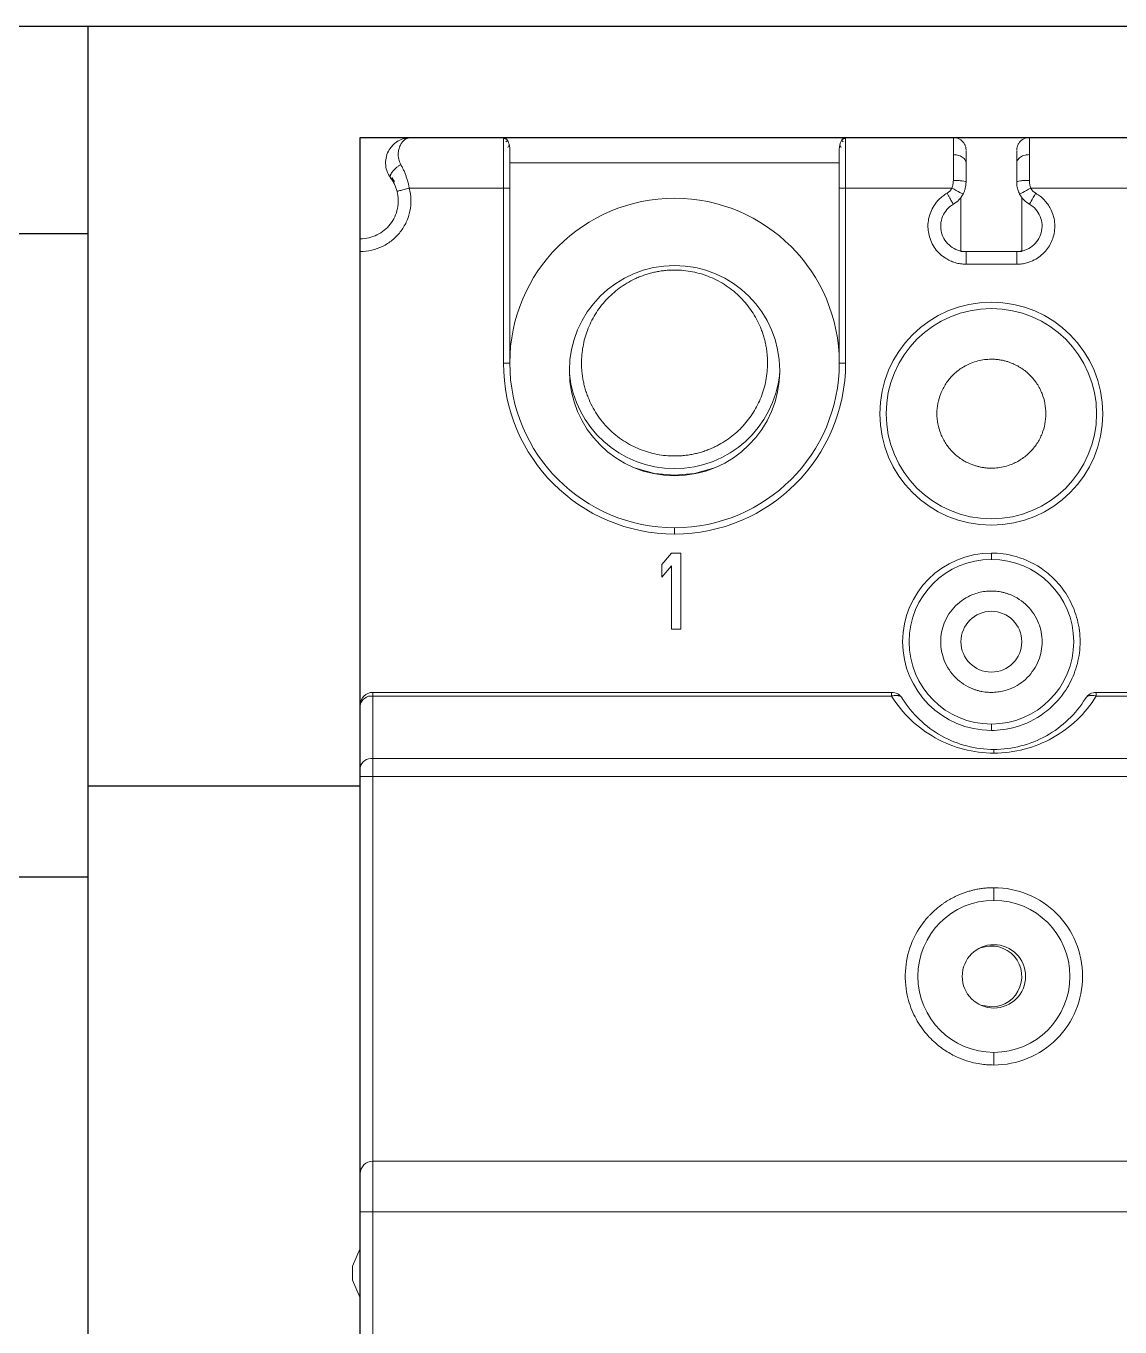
# Model space of a CAD drawing. Header units: millimetres. Extents: x -174 to 283928, y 1291 to 21053.
# Drawn here: x 9319.4 to 9362.6, y 20767.8 to 20819.2 of the extents above; entities that cross this region are included whole.
import ezdxf

# ---------------------------------------------------------------- set-up
doc = ezdxf.new("R2010")
doc.units = ezdxf.units.MM

# ---------------------------------------------------------------- blocks, each defined once
blk = doc.blocks.new('*U188')
blk.add_wipeout([(0, 30), (2000, 30), (2000, -30), (0, -30)])
at = {"true_color": 0x2776bb}
h = blk.add_hatch(dxfattribs=at)
h.set_pattern_fill('ANSI35', color=152, scale=4, angle=45)
h.set_pattern_definition([(90, (-4986.77, 1406.27), (-25.4, 0), []), (90, (-4974.07, 1418.97), (-25.4, 0), [31.75, -6.35, 0, -6.35])])
h.paths.add_polyline_path([(2000, -30), (2000, 30), (0, 30), (0, -30)])
blk.add_lwpolyline([(0, 30), (2000, 30), (2000, -30), (0, -30), (0, 30)])
blk = doc.blocks.new('MGS125B-3TAMF0080')
at = {"color": 7, "linetype": 'Continuous', "lineweight": 18}
blk.add_line((0, 11.6), (0, 12.15), dxfattribs=at)
blk.add_wipeout([(0.3, 56.7), (75.1, 56.7), (75.1, -76.1), (0.3, -76.1)])
for p, q in [((5.95, 56.7), (2.3, 56.7)), ((5.95, 56.7), (19.45, 56.7)), ((6.106, 56.578), (6.046, 56.535)), ((19.352, 56.535), (19.294, 56.576)), ((23.7, 56.7), (19.45, 56.7)), ((30.95, 56.7), (26.7, 56.7)), ((6.127, 56.31), (6.18, 56.405)), ((6.181, 56.364), (6.181, 56.411)), ((19.219, 56.41), (19.219, 56.363)), ((19.22, 56.404), (19.272, 56.309)), ((6.2, 55.7), (19.2, 55.7)), ((1.543, 55.128), (1.65, 54.95)), ((2.236, 54.7), (5.95, 54.7)), ((5.95, 54.7), (5.95, 47.8)), ((6.2, 47.8), (6.2, 54.7)), ((19.2, 54.7), (19.2, 47.8)), ((19.45, 47.8), (19.45, 54.7)), ((19.45, 54.7), (23.643, 54.7)), ((26.757, 54.7), (30.95, 54.7)), ((24, 52.2), (24, 54.349)), ((26.4, 54.332), (26.4, 52.223)), ((0.3, 34.3), (0.3, 52.2)), ((24.2, 52.2), (24, 52.2)), ((24.2, 52.2), (24.2, 51.7)), ((26.2, 52.2), (24.2, 52.2)), ((26.4, 52.2), (26.2, 52.2)), ((24.2, 51.7), (26.2, 51.7)), ((6.2, 47.8), (5.95, 47.8)), ((19.2, 47.8), (19.45, 47.8)), ((12.7, 41.3), (12.7, 41.05)), ((12.2, 39.853), (12.575, 40.3)), ((12.575, 40.3), (12.95, 40.3)), ((12.95, 40.3), (12.95, 37.3)), ((25.2, 40.3), (25.2, 40.05)), ((12.2, 39.343), (12.2, 39.853)), ((12.575, 39.789), (12.2, 39.343)), ((12.575, 37.3), (12.575, 39.789)), ((12.95, 37.3), (12.575, 37.3)), ((0.8, 34.654), (0.8, 34.8)), ((0.8, 34.8), (21.261, 34.8)), ((0.8, 32.193), (0.8, 34.654)), ((0.8, 34.654), (21.261, 34.654)), ((29.339, 34.8), (29.339, 34.654)), ((29.339, 34.8), (46.261, 34.8)), ((29.339, 34.654), (46.261, 34.654)), ((0.3, 34.3), (0.3, 31.839)), ((25.2, 33.55), (25.2, 33.3)), ((0.8, 32.193), (0.8, 31.486)), ((74.8, 32.193), (0.8, 32.193)), ((0.8, 31.486), (0.3, 31.486)), ((0.3, 31.486), (0.3, 15.8)), ((0.8, 16.3), (0.8, 31.486)), ((0.8, 31.486), (74.8, 31.486)), ((25.3, 26.593), (25.3, 27.093)), ((25.3, 20.093), (25.3, 20.593)), ((0.8, 16.3), (0.8, 14.3)), ((74.8, 16.3), (0.8, 16.3)), ((0.3, 14.3), (0.8, 14.3)), ((0.3, 14.3), (0.3, -35.2)), ((74.8, 14.3), (0.8, 14.3)), ((0.8, 14.3), (0.8, -35.2)), ((0, 12.15), (0.3, 12.85)), ((0, 11.6), (0.3, 10.9))]:
    blk.add_line(p, q, dxfattribs=at)
blk.add_lwpolyline([(0.3, 56.7), (75.1, 56.7), (75.1, -76.1), (0.3, -76.1)], close=True)
at = {"color": 7, "linetype": 'Continuous', "lineweight": 18, "flags": 128}
for points in [[(11.159, 43.647), (11.909, 43.441), (12.7, 43.37)], [(12.7, 43.37), (13.491, 43.441), (14.241, 43.647)], [(21.261, 34.654), (21.261, 34.687), (21.261, 34.716), (21.261, 34.741), (21.261, 34.762), (21.261, 34.778), (21.261, 34.79), (21.261, 34.798), (21.261, 34.8)], [(25.2, 22.39), (24.79, 22.462), (24.67, 22.513)]]:
    blk.add_lwpolyline(points, dxfattribs=at)
at = {"color": 7, "linetype": 'Continuous', "lineweight": 18}
for centre, radius in [((12.7, 47.5), 4.15), ((25.2, 45.8), 4.4), ((25.2, 45.8), 4.15), ((25.2, 36.8), 1.2), ((25.3, 23.593), 1.25)]:
    blk.add_circle(centre, radius, dxfattribs=at)
for centre, radius, start, end in [((27.2, 54.932), 1, 207.6521, 240), ((12.7, 47.8), 6.5, 0, 180), ((12.7, 47.8), 6.75, 180, 270), ((12.7, 47.8), 6.5, 180, 270), ((12.7, 47.8), 6.75, 270, 360), ((12.7, 47.8), 6.5, 270, 0), ((12.7, 47.8), 4.17, 185.8275, 270), ((12.7, 47.8), 4.17, 270, 354.1725), ((25.2, 36.8), 3.5, 90, 270), ((25.2, 36.8), 3.25, 90, 270), ((25.2, 36.8), 3.25, 270, 90), ((0.8, 34.3), 0.5, 90, 180), ((0.737, 34.212), 0.446, 81.9505, 168.5782), ((21.261, 34.3), 0.5, 31.7569, 90), ((29.339, 34.3), 0.5, 90, 148.2431), ((0.737, 31.751), 0.446, 81.9505, 168.5782), ((25.3, 23.593), 3, 90, 270), ((25.3, 23.593), 3, 270, 90), ((25.2, 23.59), 1.2, 270, 119.6553), ((0.8, 15.8), 0.5, 90, 180)]:
    blk.add_arc(centre, radius, start, end, dxfattribs=at)
for points, knots in [([(2.3, 56.7), (2.158, 56.683), (1.979, 56.665), (1.691, 56.516), (1.457, 56.28), (1.322, 55.966), (1.288, 55.682), (1.332, 55.378), (1.441, 55.197), (1.5, 55.1)], [0, 0, 0, 0, 0.137222, 0.278517, 0.487167, 0.62055, 0.743922, 0.862952, 1, 1, 1, 1]), ([(2.3, 56.7), (2.281, 56.699), (2.246, 56.698), (2.197, 56.687), (2.154, 56.672), (2.118, 56.655), (2.058, 56.621), (1.983, 56.557), (1.894, 56.435), (1.829, 56.283), (1.799, 56.118), (1.799, 55.973), (1.815, 55.854), (1.846, 55.74), (1.883, 55.668), (1.9, 55.633)], [0, 0, 0, 0, 0.061732, 0.116896, 0.16549, 0.207517, 0.242978, 0.375363, 0.490408, 0.625658, 0.745083, 0.816209, 0.881763, 0.942651, 1, 1, 1, 1]), ([(6.073, 56.63), (6.064, 56.635), (6.04, 56.648), (5.997, 56.66), (5.964, 56.662), (5.948, 56.663)], [0, 0, 0, 0, 0.244589, 0.622282, 1, 1, 1, 1]), ([(5.95, 56.7), (5.95, 56.7), (5.95, 56.648), (5.95, 56.448), (5.95, 56.299), (5.95, 55.929), (5.95, 55.707), (5.95, 55.223), (5.95, 54.962), (5.95, 54.7)], [0, 0, 0, 0, 0.25, 0.25, 0.5, 0.5, 0.75, 0.75, 1, 1, 1, 1]), ([(6.2, 56.231), (6.199, 56.257), (6.198, 56.307), (6.187, 56.375), (6.173, 56.439), (6.15, 56.51), (6.111, 56.59), (6.044, 56.677), (5.986, 56.691), (5.95, 56.7)], [0, 0, 0, 0, 0.087098, 0.172358, 0.255601, 0.347639, 0.500921, 0.694416, 1, 1, 1, 1]), ([(19.2, 56.231), (19.201, 56.252), (19.202, 56.294), (19.209, 56.355), (19.221, 56.416), (19.238, 56.475), (19.26, 56.531), (19.289, 56.587), (19.329, 56.641), (19.384, 56.689), (19.427, 56.696), (19.45, 56.7)], [0, 0, 0, 0, 0.069854, 0.144869, 0.225271, 0.311242, 0.402931, 0.500461, 0.630268, 0.796776, 1, 1, 1, 1]), ([(19.45, 56.663), (19.434, 56.662), (19.401, 56.66), (19.359, 56.648), (19.336, 56.634), (19.327, 56.629)], [0, 0, 0, 0, 0.382099, 0.764171, 1, 1, 1, 1]), ([(19.45, 54.7), (19.45, 54.962), (19.45, 55.223), (19.45, 55.707), (19.45, 55.929), (19.45, 56.299), (19.45, 56.448), (19.45, 56.648), (19.45, 56.7), (19.45, 56.7)], [0, 0, 0, 0, 0.25, 0.25, 0.5, 0.5, 0.75, 0.75, 1, 1, 1, 1]), ([(23.7, 56.7), (23.7, 56.7), (23.7, 56.639), (23.7, 56.407), (23.7, 56.235), (23.7, 56.023)], [0, 0, 0, 0, 0.5, 0.5, 1, 1, 1, 1]), ([(23.7, 56.7), (23.72, 56.7), (23.74, 56.699), (23.761, 56.696), (23.797, 56.692), (23.833, 56.683), (23.868, 56.671), (23.903, 56.659), (23.936, 56.642), (23.967, 56.623), (23.998, 56.603), (24.027, 56.58), (24.054, 56.554), (24.08, 56.527), (24.103, 56.498), (24.123, 56.467), (24.142, 56.436), (24.159, 56.403), (24.171, 56.368), (24.183, 56.333), (24.192, 56.297), (24.196, 56.261), (24.199, 56.24), (24.2, 56.22), (24.2, 56.2)], [0, 0, 0, 0, 0.121355, 0.121355, 0.121355, 0.342711, 0.342711, 0.342711, 0.564066, 0.564066, 0.564066, 0.785421, 0.785421, 0.785421, 1.006777, 1.006777, 1.006777, 1.228132, 1.228132, 1.228132, 1.449487, 1.449487, 1.449487, 1.570796, 1.570796, 1.570796, 1.570796]), ([(26.2, 56.2), (26.2, 56.22), (26.201, 56.24), (26.204, 56.261), (26.208, 56.297), (26.217, 56.333), (26.229, 56.368), (26.241, 56.403), (26.258, 56.436), (26.277, 56.467), (26.297, 56.498), (26.32, 56.527), (26.346, 56.554), (26.373, 56.58), (26.402, 56.603), (26.433, 56.623), (26.464, 56.642), (26.497, 56.659), (26.532, 56.671), (26.567, 56.683), (26.603, 56.692), (26.639, 56.696), (26.66, 56.699), (26.68, 56.7), (26.7, 56.7)], [0, 0, 0, 0, 0.121332, 0.121332, 0.121332, 0.342687, 0.342687, 0.342687, 0.564043, 0.564043, 0.564043, 0.785398, 0.785398, 0.785398, 1.006753, 1.006753, 1.006753, 1.228109, 1.228109, 1.228109, 1.449464, 1.449464, 1.449464, 1.57082, 1.57082, 1.57082, 1.57082]), ([(26.7, 56.023), (26.7, 56.235), (26.7, 56.407), (26.7, 56.639), (26.7, 56.7), (26.7, 56.7)], [0, 0, 0, 0, 0.5, 0.5, 1, 1, 1, 1]), ([(6.2, 54.7), (6.2, 54.739), (6.2, 54.816), (6.2, 54.932), (6.2, 55.047), (6.2, 55.199), (6.2, 55.385), (6.2, 55.593), (6.2, 55.754), (6.2, 55.873), (6.2, 55.984), (6.2, 56.111), (6.2, 56.191), (6.2, 56.231)], [0, 0, 0, 0, 0.062441, 0.124881, 0.187323, 0.249772, 0.375706, 0.501551, 0.625915, 0.688289, 0.750666, 0.875345, 1, 1, 1, 1]), ([(19.2, 56.231), (19.2, 56.212), (19.2, 56.173), (19.2, 56.106), (19.2, 56.034), (19.2, 55.93), (19.2, 55.785), (19.2, 55.591), (19.2, 55.412), (19.2, 55.266), (19.2, 55.118), (19.2, 54.933), (19.2, 54.778), (19.2, 54.7)], [0, 0, 0, 0, 0.062442, 0.124882, 0.187325, 0.249775, 0.375012, 0.50016, 0.625902, 0.696705, 0.750666, 0.875343, 1, 1, 1, 1]), ([(23.7, 56.023), (23.757, 56.023), (23.814, 56.016), (23.868, 56.004), (23.938, 55.987), (24.001, 55.961), (24.054, 55.926), (24.106, 55.892), (24.146, 55.849), (24.171, 55.803), (24.19, 55.768), (24.2, 55.73), (24.2, 55.692)], [0.000005, 0.000005, 0.000005, 0.000005, 0.342701, 0.342701, 0.342701, 0.785402, 0.785402, 0.785402, 1.228103, 1.228103, 1.228103, 1.570816, 1.570816, 1.570816, 1.570816]), ([(24.2, 55.692), (24.2, 55.768), (24.2, 55.919), (24.2, 56.072), (24.2, 56.157), (24.2, 56.169), (24.2, 56.169)], [0, 0, 0, 0, 0.324739, 0.649762, 0.97451, 1, 1, 1, 1]), ([(26.2, 56.171), (26.2, 56.17), (26.2, 56.16), (26.2, 56.079), (26.2, 55.923), (26.2, 55.77), (26.2, 55.692)], [0, 0, 0, 0, 0.033669, 0.350593, 0.667517, 1, 1, 1, 1]), ([(26.2, 55.692), (26.2, 55.73), (26.21, 55.768), (26.229, 55.803), (26.254, 55.849), (26.294, 55.892), (26.346, 55.926), (26.399, 55.961), (26.462, 55.987), (26.532, 56.004), (26.586, 56.016), (26.643, 56.023), (26.7, 56.023)], [0.000005, 0.000005, 0.000005, 0.000005, 0.342717, 0.342717, 0.342717, 0.785416, 0.785416, 0.785416, 1.228115, 1.228115, 1.228115, 1.570809, 1.570809, 1.570809, 1.570809]), ([(1.5, 55.1), (1.492, 55.11), (1.481, 55.136), (1.484, 55.192), (1.511, 55.262), (1.563, 55.344), (1.636, 55.429), (1.723, 55.51), (1.814, 55.58), (1.872, 55.617), (1.9, 55.633)], [0, 0, 0, 0, 0.124906, 0.249922, 0.374937, 0.499952, 0.624967, 0.749983, 0.874998, 1, 1, 1, 1]), ([(1.9, 55.633), (1.922, 55.592), (1.967, 55.51), (2.027, 55.38), (2.081, 55.248), (2.13, 55.113), (2.172, 54.976), (2.208, 54.839), (2.227, 54.746), (2.236, 54.7)], [0, 0, 0, 0, 0.149872, 0.297066, 0.441776, 0.584205, 0.724569, 0.863089, 1, 1, 1, 1]), ([(24.2, 54.932), (24.2, 54.967), (24.2, 55.037), (24.2, 55.14), (24.2, 55.241), (24.2, 55.328), (24.2, 55.423), (24.2, 55.522), (24.2, 55.618), (24.2, 55.672), (24.2, 55.692)], [0, 0, 0, 0, 0.1256358, 0.2508344, 0.3756082, 0.4999695, 0.5850726, 0.7474018, 0.9075778, 1, 1, 1, 1]), ([(26.2, 55.692), (26.2, 55.665), (26.2, 55.611), (26.2, 55.523), (26.2, 55.433), (26.2, 55.349), (26.2, 55.252), (26.2, 55.143), (26.2, 55.029), (26.2, 54.958), (26.2, 54.932)], [0, 0, 0, 0, 0.125676, 0.250887, 0.375648, 0.499969, 0.585066, 0.747401, 0.90752, 1, 1, 1, 1]), ([(1.752, 54.575), (1.727, 54.673), (1.675, 54.813), (1.581, 54.985), (1.528, 55.063), (1.5, 55.1)], [0, 0, 0, 0, 0.0003997775, 0.0005996662, 0.000799555, 0.000799555, 0.000799555, 0.000799555]), ([(23.643, 54.7), (23.652, 54.724), (23.669, 54.773), (23.687, 54.85), (23.698, 54.929), (23.699, 54.982), (23.7, 55.009)], [0, 0, 0, 0, 0.2454789, 0.4924843, 0.7432725, 1, 1, 1, 1]), ([(24.2, 54.932), (24.2, 54.941), (24.189, 54.951), (24.141, 54.97), (24.102, 54.979), (24.005, 54.994), (23.946, 55), (23.823, 55.007), (23.759, 55.009), (23.7, 55.009)], [0, 0, 0, 0, 0.25, 0.25, 0.5, 0.5, 0.75, 0.75, 1, 1, 1, 1]), ([(26.7, 55.009), (26.643, 55.009), (26.586, 55.008), (26.532, 55.005), (26.462, 55.001), (26.399, 54.995), (26.346, 54.987), (26.294, 54.979), (26.254, 54.969), (26.229, 54.958), (26.21, 54.95), (26.2, 54.941), (26.2, 54.932)], [0.000005, 0.000005, 0.000005, 0.000005, 0.342699, 0.342699, 0.342699, 0.785398, 0.785398, 0.785398, 1.228097, 1.228097, 1.228097, 1.570792, 1.570792, 1.570792, 1.570792]), ([(26.7, 55.009), (26.701, 54.983), (26.702, 54.929), (26.713, 54.85), (26.731, 54.774), (26.748, 54.724), (26.757, 54.7)], [0, 0, 0, 0, 0.25656, 0.507285, 0.754344, 1, 1, 1, 1]), ([(2.236, 54.7), (2.274, 54.553), (2.296, 54.401), (2.299, 54.249), (2.303, 54.098), (2.29, 53.945), (2.259, 53.796), (2.228, 53.648), (2.18, 53.502), (2.117, 53.364), (2.053, 53.226), (1.974, 53.095), (1.881, 52.975), (1.788, 52.855), (1.681, 52.746), (1.563, 52.65), (1.446, 52.554), (1.317, 52.471), (1.18, 52.404), (1.044, 52.337), (0.9, 52.286), (0.752, 52.252), (0.604, 52.217), (0.452, 52.2), (0.3, 52.2)], [6.283185, 6.283185, 6.283185, 6.283185, 6.51112, 6.51112, 6.51112, 6.739054, 6.739054, 6.739054, 6.966989, 6.966989, 6.966989, 7.194924, 7.194924, 7.194924, 7.422858, 7.422858, 7.422858, 7.650793, 7.650793, 7.650793, 7.878727, 7.878727, 7.878727, 8.106662, 8.106662, 8.106662, 8.106662]), ([(0.3, 52.7), (0.414, 52.7), (0.528, 52.713), (0.639, 52.739), (0.75, 52.765), (0.858, 52.803), (0.96, 52.853), (1.063, 52.903), (1.159, 52.965), (1.248, 53.037), (1.336, 53.109), (1.416, 53.191), (1.486, 53.281), (1.556, 53.372), (1.615, 53.47), (1.663, 53.573), (1.71, 53.677), (1.746, 53.786), (1.769, 53.897), (1.792, 54.009), (1.802, 54.123), (1.8, 54.237), (1.797, 54.351), (1.781, 54.465), (1.752, 54.575)], [6.283185, 6.283185, 6.283185, 6.283185, 6.51112, 6.51112, 6.51112, 6.739054, 6.739054, 6.739054, 6.966989, 6.966989, 6.966989, 7.194924, 7.194924, 7.194924, 7.422858, 7.422858, 7.422858, 7.650793, 7.650793, 7.650793, 7.878727, 7.878727, 7.878727, 8.106662, 8.106662, 8.106662, 8.106662]), ([(1.752, 54.575), (1.752, 54.575), (1.754, 54.575), (1.756, 54.576), (1.76, 54.577), (1.769, 54.579), (1.781, 54.582), (1.793, 54.586), (1.809, 54.59), (1.828, 54.595), (1.848, 54.6), (1.87, 54.605), (1.896, 54.612), (1.921, 54.619), (1.95, 54.626), (1.98, 54.634), (2.011, 54.642), (2.043, 54.65), (2.077, 54.659), (2.111, 54.668), (2.146, 54.677), (2.182, 54.686), (2.2, 54.691), (2.218, 54.695), (2.236, 54.7)], [3.141593, 3.141593, 3.141593, 3.141593, 3.26412, 3.26412, 3.26412, 3.486648, 3.486648, 3.486648, 3.709176, 3.709176, 3.709176, 3.931703, 3.931703, 3.931703, 4.154231, 4.154231, 4.154231, 4.376759, 4.376759, 4.376759, 4.599286, 4.599286, 4.599286, 4.712368, 4.712368, 4.712368, 4.712368]), ([(6.2, 54.7), (6.2, 54.7), (6.195, 54.7), (6.185, 54.7), (6.173, 54.7), (6.153, 54.7), (6.127, 54.7), (6.101, 54.7), (6.069, 54.7), (6.034, 54.7), (6.007, 54.7), (5.979, 54.7), (5.95, 54.7)], [0.000004, 0.000004, 0.000004, 0.000004, 0.342699, 0.342699, 0.342699, 0.785398, 0.785398, 0.785398, 1.228097, 1.228097, 1.228097, 1.570792, 1.570792, 1.570792, 1.570792]), ([(19.2, 54.7), (19.2, 54.7), (19.227, 54.7), (19.32, 54.7), (19.385, 54.7), (19.45, 54.7)], [0, 0, 0, 0, 0.5, 0.5, 1, 1, 1, 1]), ([(23.45, 54.499), (23.421, 54.482), (23.364, 54.447), (23.282, 54.388), (23.204, 54.324), (23.115, 54.241), (22.992, 54.101), (22.859, 53.891), (22.751, 53.627), (22.697, 53.359), (22.693, 53.096), (22.738, 52.834), (22.828, 52.566), (22.974, 52.313), (23.165, 52.098), (23.369, 51.944), (23.574, 51.831), (23.773, 51.756), (23.984, 51.708), (24.128, 51.703), (24.2, 51.7)], [0, 0, 0, 0, 0.025666, 0.051334, 0.077006, 0.102686, 0.144536, 0.218898, 0.290886, 0.361938, 0.426286, 0.490536, 0.564767, 0.640851, 0.711895, 0.782848, 0.835435, 0.890295, 0.945155, 1, 1, 1, 1]), ([(23.45, 54.499), (23.459, 54.483), (23.469, 54.466), (23.478, 54.45), (23.497, 54.418), (23.515, 54.387), (23.532, 54.356), (23.55, 54.326), (23.567, 54.297), (23.582, 54.27), (23.598, 54.242), (23.613, 54.217), (23.626, 54.194), (23.639, 54.171), (23.651, 54.151), (23.661, 54.134), (23.671, 54.117), (23.679, 54.102), (23.685, 54.092), (23.692, 54.081), (23.696, 54.073), (23.698, 54.069), (23.699, 54.067), (23.7, 54.066), (23.7, 54.066)], [-3.141594, -3.141594, -3.141594, -3.141594, -3.028497, -3.028497, -3.028497, -2.80597, -2.80597, -2.80597, -2.583442, -2.583442, -2.583442, -2.360914, -2.360914, -2.360914, -2.138387, -2.138387, -2.138387, -1.915859, -1.915859, -1.915859, -1.693332, -1.693332, -1.693332, -1.570803, -1.570803, -1.570803, -1.570803]), ([(24.086, 54.469), (24.086, 54.469), (24.038, 54.493), (23.874, 54.579), (23.759, 54.639), (23.643, 54.7)], [0, 0, 0, 0, 0.5, 0.5, 1, 1, 1, 1]), ([(24.2, 54.932), (24.2, 54.852), (24.186, 54.733), (24.138, 54.578), (24.105, 54.505), (24.086, 54.469)], [0.0000000001, 0.0000000001, 0.0000000001, 0.0000000001, 0.0001202512, 0.0001803767, 0.0002400398, 0.0002400398, 0.0002400398, 0.0002400398]), ([(26.314, 54.468), (26.3, 54.498), (26.271, 54.557), (26.239, 54.651), (26.216, 54.744), (26.203, 54.838), (26.201, 54.901), (26.2, 54.932)], [0, 0, 0, 0, 0.206875, 0.410265, 0.610217, 0.806778, 1, 1, 1, 1]), ([(26.2, 51.7), (26.234, 51.701), (26.301, 51.702), (26.401, 51.712), (26.501, 51.729), (26.62, 51.756), (26.796, 51.816), (27.015, 51.931), (27.242, 52.106), (27.422, 52.311), (27.557, 52.536), (27.649, 52.786), (27.705, 53.063), (27.705, 53.355), (27.647, 53.636), (27.548, 53.872), (27.427, 54.073), (27.292, 54.237), (27.133, 54.384), (27.011, 54.461), (26.95, 54.499)], [0, 0, 0, 0, 0.025666, 0.051334, 0.077007, 0.102687, 0.144538, 0.218898, 0.290886, 0.361938, 0.426286, 0.490536, 0.564767, 0.640851, 0.711895, 0.782848, 0.835435, 0.890295, 0.945138, 1, 1, 1, 1]), ([(26.314, 54.468), (26.314, 54.468), (26.362, 54.493), (26.526, 54.579), (26.641, 54.639), (26.757, 54.7)], [0, 0, 0, 0, 0.5, 0.5, 1, 1, 1, 1]), ([(26.95, 54.499), (26.885, 54.386), (26.819, 54.273), (26.727, 54.113), (26.7, 54.066), (26.7, 54.066)], [0, 0, 0, 0, 0.5, 0.5, 1, 1, 1, 1]), ([(23.7, 54.066), (23.606, 54.011), (23.52, 53.941), (23.448, 53.859), (23.376, 53.777), (23.318, 53.683), (23.276, 53.583), (23.234, 53.482), (23.209, 53.374), (23.202, 53.265), (23.195, 53.157), (23.206, 53.047), (23.234, 52.941), (23.262, 52.836), (23.308, 52.735), (23.369, 52.644), (23.429, 52.554), (23.505, 52.473), (23.591, 52.407), (23.678, 52.34), (23.775, 52.288), (23.879, 52.253), (23.982, 52.218), (24.091, 52.2), (24.2, 52.2)], [6.283185, 6.283185, 6.283185, 6.283185, 6.610435, 6.610435, 6.610435, 6.937684, 6.937684, 6.937684, 7.264933, 7.264933, 7.264933, 7.592182, 7.592182, 7.592182, 7.919431, 7.919431, 7.919431, 8.246681, 8.246681, 8.246681, 8.57393, 8.57393, 8.57393, 8.901179, 8.901179, 8.901179, 8.901179]), ([(26.385, 52.217), (26.431, 52.226), (26.477, 52.238), (26.521, 52.253), (26.625, 52.288), (26.722, 52.34), (26.809, 52.407), (26.895, 52.473), (26.971, 52.554), (27.031, 52.644), (27.092, 52.735), (27.138, 52.836), (27.166, 52.941), (27.194, 53.047), (27.205, 53.157), (27.198, 53.265), (27.191, 53.374), (27.166, 53.482), (27.124, 53.583), (27.082, 53.683), (27.024, 53.777), (26.952, 53.859), (26.88, 53.941), (26.794, 54.011), (26.7, 54.066)], [6.283185, 6.283185, 6.283185, 6.283185, 6.424426, 6.424426, 6.424426, 6.751675, 6.751675, 6.751675, 7.078925, 7.078925, 7.078925, 7.406174, 7.406174, 7.406174, 7.733423, 7.733423, 7.733423, 8.060672, 8.060672, 8.060672, 8.387921, 8.387921, 8.387921, 8.715171, 8.715171, 8.715171, 8.715171]), ([(0.3, 52.7), (0.3, 52.7), (0.3, 52.699), (0.3, 52.696), (0.3, 52.692), (0.3, 52.683), (0.3, 52.671), (0.3, 52.658), (0.3, 52.642), (0.3, 52.622), (0.3, 52.602), (0.3, 52.578), (0.3, 52.552), (0.3, 52.526), (0.3, 52.496), (0.3, 52.465), (0.3, 52.433), (0.3, 52.4), (0.3, 52.365), (0.3, 52.33), (0.3, 52.293), (0.3, 52.256), (0.3, 52.238), (0.3, 52.219), (0.3, 52.2)], [3.141593, 3.141593, 3.141593, 3.141593, 3.26412, 3.26412, 3.26412, 3.486648, 3.486648, 3.486648, 3.709176, 3.709176, 3.709176, 3.931703, 3.931703, 3.931703, 4.154231, 4.154231, 4.154231, 4.376759, 4.376759, 4.376759, 4.599286, 4.599286, 4.599286, 4.712368, 4.712368, 4.712368, 4.712368]), ([(26.2, 51.7), (26.2, 51.719), (26.2, 51.738), (26.2, 51.756), (26.2, 51.793), (26.2, 51.83), (26.2, 51.865), (26.2, 51.9), (26.2, 51.933), (26.2, 51.965), (26.2, 51.996), (26.2, 52.026), (26.2, 52.052), (26.2, 52.078), (26.2, 52.102), (26.2, 52.122), (26.2, 52.142), (26.2, 52.158), (26.2, 52.171), (26.2, 52.183), (26.2, 52.192), (26.2, 52.196), (26.2, 52.199), (26.2, 52.2), (26.2, 52.2)], [3.141593, 3.141593, 3.141593, 3.141593, 3.254687, 3.254687, 3.254687, 3.477215, 3.477215, 3.477215, 3.699742, 3.699742, 3.699742, 3.92227, 3.92227, 3.92227, 4.144798, 4.144798, 4.144798, 4.367325, 4.367325, 4.367325, 4.589853, 4.589853, 4.589853, 4.71238, 4.71238, 4.71238, 4.71238]), ([(12.405, 51.458), (12.341, 51.452), (12.216, 51.44), (12.029, 51.41), (11.844, 51.371), (11.662, 51.323), (11.482, 51.264), (11.305, 51.196), (10.972, 51.049), (10.507, 50.773), (9.979, 50.296), (9.552, 49.731), (9.298, 49.208), (9.157, 48.777), (9.084, 48.456), (9.038, 48.13), (9.033, 47.91), (9.03, 47.8)], [0, 0, 0, 0, 0.034748, 0.069312, 0.103784, 0.13826, 0.172835, 0.207602, 0.242655, 0.372638, 0.50245, 0.630778, 0.759005, 0.819542, 0.879558, 0.939547, 1, 1, 1, 1]), ([(12.7, 51.47), (12.65, 51.469), (12.552, 51.468), (12.453, 51.462), (12.405, 51.458)], [0, 0, 0, 0, 0.502809, 1, 1, 1, 1]), ([(16.37, 47.8), (16.369, 47.861), (16.367, 47.983), (16.353, 48.165), (16.331, 48.344), (16.3, 48.522), (16.26, 48.699), (16.212, 48.873), (16.154, 49.045), (16.024, 49.378), (15.772, 49.851), (15.315, 50.407), (14.755, 50.872), (14.215, 51.158), (13.76, 51.32), (13.413, 51.406), (13.059, 51.46), (12.82, 51.467), (12.7, 51.47)], [0, 0, 0, 0, 0.031834, 0.063424, 0.094845, 0.126175, 0.157494, 0.188878, 0.220406, 0.252156, 0.374907, 0.497677, 0.624533, 0.751548, 0.813926, 0.875727, 0.937552, 1, 1, 1, 1]), ([(9.03, 47.8), (9.031, 47.733), (9.033, 47.6), (9.05, 47.401), (9.076, 47.205), (9.113, 47.011), (9.161, 46.819), (9.22, 46.629), (9.352, 46.271), (9.612, 45.767), (10.088, 45.187), (10.669, 44.711), (11.219, 44.427), (11.673, 44.271), (12.01, 44.19), (12.353, 44.139), (12.584, 44.133), (12.7, 44.13)], [0, 0, 0, 0, 0.034818, 0.069355, 0.10371, 0.137985, 0.172285, 0.206711, 0.241364, 0.370868, 0.500085, 0.629726, 0.759364, 0.819762, 0.879638, 0.939536, 1, 1, 1, 1]), ([(12.996, 44.142), (13.06, 44.148), (13.189, 44.16), (13.381, 44.191), (13.57, 44.232), (13.758, 44.283), (13.942, 44.344), (14.125, 44.416), (14.453, 44.565), (14.907, 44.839), (15.416, 45.301), (15.831, 45.843), (16.084, 46.35), (16.231, 46.78), (16.311, 47.115), (16.361, 47.455), (16.367, 47.685), (16.37, 47.8)], [0, 0, 0, 0, 0.035666, 0.071153, 0.106563, 0.141998, 0.17756, 0.213351, 0.24947, 0.375506, 0.502188, 0.624986, 0.748032, 0.811359, 0.874087, 0.936779, 1, 1, 1, 1]), ([(25.2, 43.65), (25.155, 43.651), (25.064, 43.652), (24.93, 43.665), (24.797, 43.686), (24.666, 43.716), (24.536, 43.754), (24.313, 43.834), (24.011, 43.99), (23.67, 44.269), (23.39, 44.611), (23.193, 44.993), (23.075, 45.395), (23.038, 45.8), (23.075, 46.205), (23.193, 46.607), (23.39, 46.989), (23.669, 47.33), (24.011, 47.61), (24.353, 47.787), (24.664, 47.888), (24.93, 47.94), (25.11, 47.947), (25.2, 47.95)], [0, 0, 0, 0, 0.020144, 0.040133, 0.060046, 0.079963, 0.099965, 0.120131, 0.185072, 0.250093, 0.315035, 0.380056, 0.440003, 0.500029, 0.559976, 0.620002, 0.684943, 0.749964, 0.814906, 0.879927, 0.920041, 0.959851, 1, 1, 1, 1]), ([(25.2, 47.95), (25.245, 47.949), (25.336, 47.948), (25.47, 47.935), (25.603, 47.914), (25.734, 47.884), (25.864, 47.846), (26.087, 47.766), (26.389, 47.61), (26.73, 47.331), (27.01, 46.989), (27.207, 46.607), (27.325, 46.205), (27.362, 45.8), (27.325, 45.395), (27.207, 44.993), (27.01, 44.611), (26.731, 44.27), (26.389, 43.99), (26.047, 43.813), (25.736, 43.712), (25.47, 43.66), (25.29, 43.653), (25.2, 43.65)], [0, 0, 0, 0, 0.020144, 0.040133, 0.060046, 0.079963, 0.099965, 0.120131, 0.185072, 0.250093, 0.315035, 0.380056, 0.440003, 0.500029, 0.559976, 0.620002, 0.684943, 0.749964, 0.814906, 0.879927, 0.920041, 0.959851, 1, 1, 1, 1]), ([(12.7, 44.13), (12.749, 44.131), (12.848, 44.132), (12.946, 44.138), (12.996, 44.142)], [0, 0, 0, 0, 0.501534, 1, 1, 1, 1]), ([(25.2, 40.3), (25.492, 40.3), (25.822, 40.265), (26.538, 40.055), (26.927, 39.88), (27.487, 39.46), (27.669, 39.294), (28.005, 38.909), (28.159, 38.689), (28.417, 38.205), (28.522, 37.94), (28.663, 37.383), (28.7, 37.092), (28.7, 36.508), (28.663, 36.217), (28.522, 35.66), (28.417, 35.395), (28.159, 34.911), (28.005, 34.691), (27.669, 34.306), (27.487, 34.14), (26.927, 33.72), (26.538, 33.545), (25.822, 33.335), (25.492, 33.3), (25.2, 33.3)], [0, 0, 0, 0, 0.125, 0.125, 0.25, 0.25, 0.3125, 0.3125, 0.375, 0.375, 0.4375, 0.4375, 0.5, 0.5, 0.5625, 0.5625, 0.625, 0.625, 0.6875, 0.6875, 0.75, 0.75, 0.875, 0.875, 1, 1, 1, 1]), ([(25.2, 34.8), (25.158, 34.801), (25.074, 34.802), (24.949, 34.814), (24.825, 34.834), (24.703, 34.861), (24.582, 34.896), (24.375, 34.971), (24.094, 35.116), (23.776, 35.376), (23.516, 35.694), (23.333, 36.049), (23.223, 36.423), (23.188, 36.8), (23.223, 37.177), (23.333, 37.55), (23.516, 37.906), (23.776, 38.224), (24.094, 38.484), (24.412, 38.648), (24.701, 38.742), (24.949, 38.791), (25.116, 38.797), (25.2, 38.8)], [0, 0, 0, 0, 0.020143, 0.040132, 0.060045, 0.079962, 0.099964, 0.120131, 0.185069, 0.250093, 0.315032, 0.380056, 0.44, 0.500029, 0.559973, 0.620002, 0.68494, 0.749964, 0.814903, 0.879927, 0.92004, 0.95985, 1, 1, 1, 1]), ([(25.2, 38.8), (25.242, 38.799), (25.326, 38.798), (25.451, 38.786), (25.575, 38.766), (25.697, 38.739), (25.818, 38.704), (26.025, 38.629), (26.306, 38.484), (26.624, 38.224), (26.884, 37.906), (27.067, 37.551), (27.177, 37.177), (27.212, 36.8), (27.177, 36.423), (27.067, 36.05), (26.884, 35.694), (26.624, 35.376), (26.306, 35.116), (25.988, 34.952), (25.699, 34.858), (25.451, 34.809), (25.284, 34.803), (25.2, 34.8)], [0, 0, 0, 0, 0.020143, 0.040132, 0.060045, 0.079962, 0.099964, 0.120131, 0.185069, 0.250093, 0.315032, 0.380056, 0.44, 0.500029, 0.559973, 0.620002, 0.68494, 0.749964, 0.814903, 0.879927, 0.92004, 0.95985, 1, 1, 1, 1]), ([(21.686, 34.563), (21.682, 34.57), (21.67, 34.587), (21.649, 34.611), (21.614, 34.637), (21.57, 34.658), (21.498, 34.678), (21.416, 34.684), (21.327, 34.673), (21.282, 34.66), (21.261, 34.654)], [0, 0, 0, 0, 0.061824, 0.144161, 0.248006, 0.395165, 0.502819, 0.747793, 0.884437, 1, 1, 1, 1]), ([(21.261, 34.654), (21.473, 34.311), (21.984, 33.681), (22.963, 32.959), (24.093, 32.506), (24.898, 32.404), (25.3, 32.404)], [0, 0, 0, 0, 0.254134, 0.508267, 0.762401, 1.016534, 1.016534, 1.016534, 1.016534]), ([(25.3, 32.404), (25.702, 32.404), (26.507, 32.506), (27.637, 32.959), (28.616, 33.681), (29.127, 34.311), (29.339, 34.654)], [5.266651, 5.266651, 5.266651, 5.266651, 5.520784, 5.774918, 6.029052, 6.283185, 6.283185, 6.283185, 6.283185]), ([(29.339, 34.654), (29.318, 34.66), (29.273, 34.673), (29.184, 34.684), (29.102, 34.678), (29.03, 34.658), (28.98, 34.634), (28.941, 34.602), (28.922, 34.574), (28.914, 34.563)], [0, 0, 0, 0, 0.11556, 0.252248, 0.497259, 0.60483, 0.752111, 0.899665, 1, 1, 1, 1]), ([(25.3, 32.55), (25.3, 32.55), (25.3, 32.544), (25.3, 32.515), (25.3, 32.468), (25.3, 32.426), (25.3, 32.404)], [0, 0, 0, 0, 0.249992, 0.4999947, 0.7499973, 0.9999991, 0.9999991, 0.9999991, 0.9999991]), ([(25.3, 27.093), (25.237, 27.092), (25.114, 27.09), (24.931, 27.075), (24.756, 27.052), (24.588, 27.021), (24.427, 26.984), (24.274, 26.94), (24.128, 26.892), (23.989, 26.839), (23.859, 26.784), (23.736, 26.725), (23.62, 26.664), (23.512, 26.603), (23.411, 26.54), (23.317, 26.478), (23.229, 26.415), (23.148, 26.354), (23.074, 26.294), (23.005, 26.236), (22.942, 26.18), (22.885, 26.127), (22.833, 26.076), (22.786, 26.029), (22.744, 25.984), (22.707, 25.944), (22.674, 25.907), (22.645, 25.874), (22.621, 25.845), (22.6, 25.821), (22.584, 25.801), (22.571, 25.785), (22.562, 25.773), (22.557, 25.766), (22.363, 25.522), (21.832, 24.64), (21.702, 23.254), (22.109, 22.086), (22.5, 21.452), (22.958, 20.967), (23.432, 20.616), (23.888, 20.379), (24.299, 20.231), (24.651, 20.149), (24.933, 20.109), (25.142, 20.095), (25.256, 20.094), (25.3, 20.093)], [0, 0, 0, 0, 0.017197, 0.033864, 0.050004, 0.065614, 0.080696, 0.095249, 0.109273, 0.122769, 0.135735, 0.148173, 0.160083, 0.171463, 0.182315, 0.192638, 0.202432, 0.211697, 0.220433, 0.228641, 0.23632, 0.24347, 0.250091, 0.256183, 0.261746, 0.266781, 0.271287, 0.275264, 0.278712, 0.281631, 0.284021, 0.285882, 0.287215, 0.288019, 0.288293, 0.372496, 0.567431, 0.641737, 0.709159, 0.76969, 0.823323, 0.870053, 0.909875, 0.942783, 0.968775, 0.987848, 1, 1, 1, 1]), ([(28.8, 23.593), (28.8, 24.521), (28.431, 25.412), (27.119, 26.724), (26.228, 27.093), (25.3, 27.093)], [0, 0, 0, 0, 0.5, 0.5, 1, 1, 1, 1]), ([(25.3, 20.093), (26.228, 20.093), (27.119, 20.462), (28.431, 21.774), (28.8, 22.665), (28.8, 23.593)], [0, 0, 0, 0, 0.5, 0.5, 1, 1, 1, 1]), ([(0.3, 15.8), (0.3, 15.8), (0.3, 15.642), (0.3, 15.079), (0.3, 14.698), (0.3, 14.3)], [0, 0, 0, 0, 0.5, 0.5, 1, 1, 1, 1])]:
    blk.add_open_spline(points, degree=3, knots=knots, dxfattribs=at)
for points in [[(23.7, 56.023), (23.7, 55.739), (23.7, 55.383), (23.7, 55.009)], [(26.7, 55.009), (26.7, 55.383), (26.7, 55.739), (26.7, 56.023)], [(23.45, 54.499), (23.53, 54.545), (23.6, 54.618), (23.643, 54.7)], [(23.7, 54.066), (23.863, 54.16), (23.999, 54.302), (24.086, 54.469)], [(26.757, 54.7), (26.8, 54.618), (26.87, 54.545), (26.95, 54.499)], [(26.2, 52.2), (26.262, 52.2), (26.324, 52.206), (26.385, 52.217)], [(25.3, 32.55), (24.94, 32.55), (24.22, 32.642), (23.209, 33.047), (22.333, 33.693), (21.876, 34.257), (21.686, 34.563)], [(28.914, 34.563), (28.724, 34.257), (28.267, 33.693), (27.391, 33.047), (26.38, 32.642), (25.66, 32.55), (25.3, 32.55)], [(0.3, 31.839), (0.3, 31.746), (0.3, 31.618), (0.3, 31.486)]]:
    blk.add_open_spline(points, degree=3, dxfattribs=at)

msp = doc.modelspace()

# ---------------------------------------------------------------- linework, layer by layer
at = {"layer": 'Defpoints', "color": 6}
msp.add_lwpolyline([(10161.853, 20789.172), (9321.853, 20789.172), (9321.853, 20819.172), (10161.853, 20819.172)], close=True, dxfattribs=at)

# ---------------------------------------------------------------- next in the draw order: block references
at = {"rotation": 270}
msp.add_blockref('*U188', (9291.853, 20819.172), dxfattribs=at)
msp.add_blockref('MGS125B-3TAMF0080', (9332.305, 20758.072))

doc.saveas('drawing.dxf')
